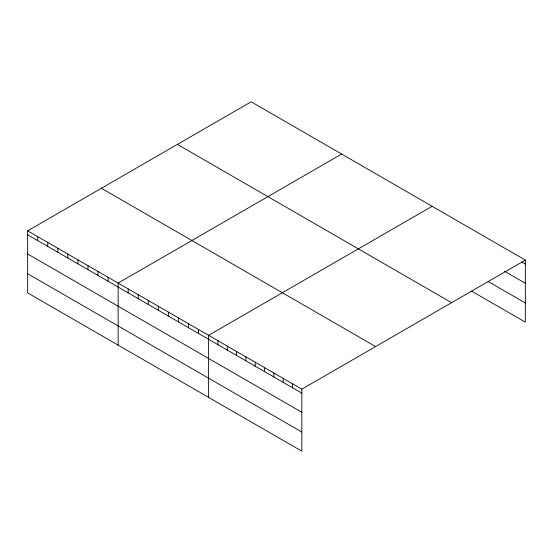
<?xml version="1.0" encoding="UTF-8"?>
<svg xmlns="http://www.w3.org/2000/svg" width="553" height="553" viewBox="0 0 553 553"><rect width="100%" height="100%" fill="white"/><g stroke="black" fill="none" stroke-linecap="round" stroke-linejoin="round"><path stroke-width="0.83" d="M301.834 412.275L301.834 389.153L27.65 230.85L27.65 292.89L301.834 451.193L301.834 412.275L27.65 253.979M471.564 291.099L525.35 322.15L525.35 260.11L251.166 101.807L27.65 230.85M341.643 154.045L118.135 283.088L118.135 345.134M432.128 206.283L208.612 335.332L208.612 397.372M301.834 389.153L525.35 260.11M521.762 261.998L525.35 264.064M504.557 271.226L525.35 283.233M488.057 281.456L525.35 302.982M177.402 144.388L451.594 302.691M101.406 188.269L375.598 346.565M27.65 234.811L301.834 393.114M27.65 273.728L301.834 432.024M292.516 383.768L292.516 387.729M283.191 378.39L283.191 382.344M273.873 373.005L273.873 376.966M264.548 367.621L264.548 371.581M255.223 362.243L255.223 366.197M245.905 356.858L245.905 360.819M236.58 351.473L236.58 355.434M227.255 346.095L227.255 350.056M217.937 340.71L217.937 344.671M198.562 329.526L198.562 333.487M188.504 323.719L188.504 327.68M178.453 317.92L178.453 321.874M168.402 312.113L168.402 316.074M158.345 306.307L158.345 310.268M148.294 300.5L148.294 304.461M138.236 294.701L138.236 298.661M128.185 288.894L128.185 292.855M108.077 277.288L108.077 281.242M98.026 271.482L98.026 275.442M87.968 265.675L87.968 269.636M77.918 259.875L77.918 263.829M67.867 254.069L67.867 258.03M57.809 248.262L57.809 252.223M47.758 242.463L47.758 246.417M37.701 236.656L37.701 240.617"/></g></svg>
